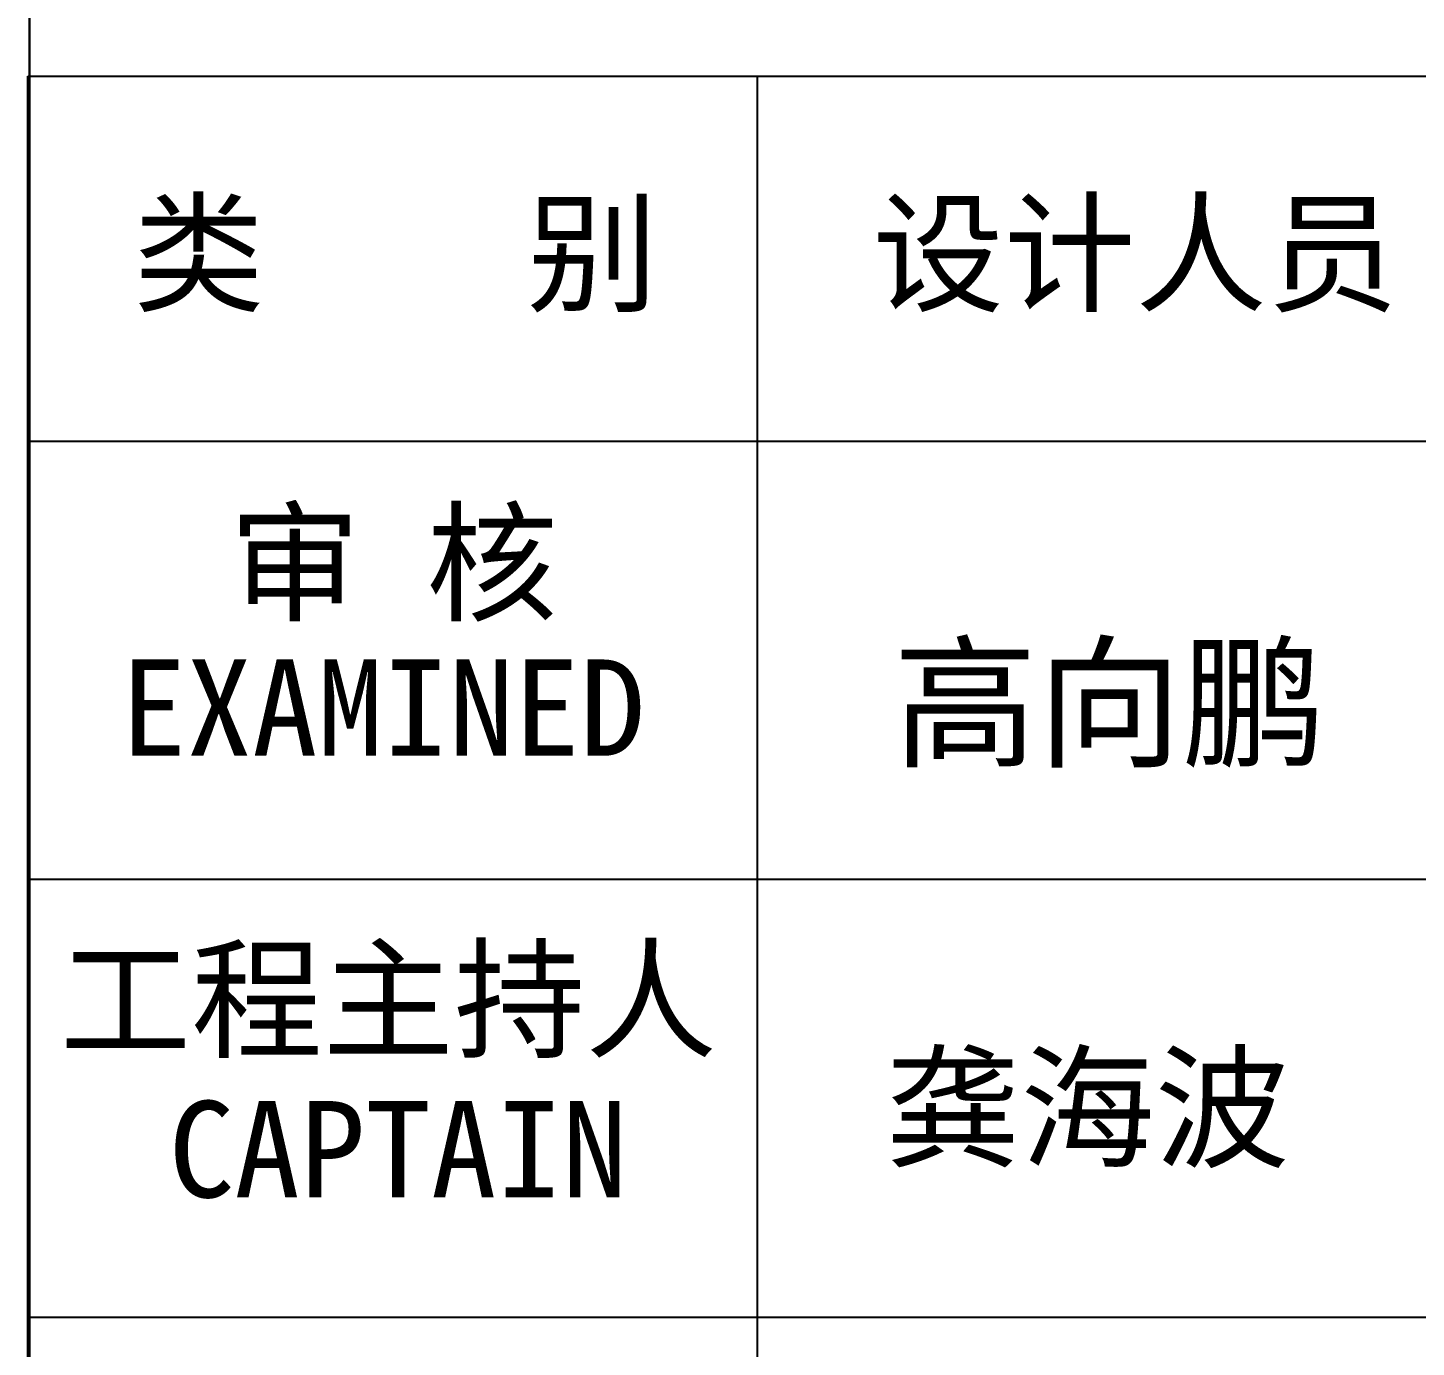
# Model space of a CAD drawing. Extents: x -17471 to 313636, y -71590 to 757901.
# Drawn here: x 119628 to 123079, y 45227 to 48505 of the extents above; entities that cross this region are included whole.
import ezdxf

# ---------------------------------------------------------------- set-up
doc = ezdxf.new("R2010")
doc.units = 0
doc.header["$LTSCALE"] = 1000
doc.header["$MEASUREMENT"] = 0
doc.layers.add('图框', color=7, linetype='Continuous')
doc.styles.add('STYLE-黑体', font='simhei.ttf')
doc.styles.add('宋体', font='')
doc.styles.get('宋体').set_extended_font_data('SimSun')

# ---------------------------------------------------------------- blocks, each defined once
blk = doc.blocks.new('建筑图签A1')
at = {"layer": '图框', "color": 4}
for p, q in [((119631.9, 58400), (119631.9, 1000)), ((119631.9, 58400), (119631.9, 1000)), ((119631.9, 1000), (119631.9, 58400))]:
    blk.add_line(p, q, dxfattribs=at)
at = {"layer": '图框', "color": 0}
for p, q in [((119627.9, 48385), (125100, 48385)), ((119627.9, 48385), (125100, 48385)), ((119627.9, 48385), (125100, 48385)), ((119627.9, 39133.9), (119627.9, 48385)), ((119654, 48385), (125100, 48385)), ((119654, 48385), (125100, 48385)), ((119654, 48385), (125100, 48385)), ((119654, 48385), (125100, 48385)), ((119654, 48385), (125100, 48385)), ((121441.8, 47478), (121441.8, 48385)), ((119627.9, 47478), (125100, 47478)), ((119627.9, 47478), (125100, 47478)), ((121441.8, 42217.6), (121441.8, 47478)), ((119627.9, 46389.7), (125100, 46389.7)), ((119627.9, 45301.3), (125100, 45301.3))]:
    blk.add_line(p, q, dxfattribs=at)
at = {"layer": '图框', "color": 0, "width": 1.000001}
for s, height, style, p in [('类    别 ', 239.44, '宋体', (119889.5, 47824.8)), ('设计人员', 239.44, '宋体', (121727.6, 47824.8)), ('审 核', 239.44, '宋体', (120128.7, 47055.6)), ('EXAMINED ', 239.44, '宋体', (119859.5, 46696)), ('工程主持人', 239.44, '宋体', (119707.5, 45970.9)), ('龚海波', 245.41, 'STYLE-黑体', (121759.8, 45698.8)), ('CAPTAIN', 239.44, '宋体', (119978.3, 45599))]:
    blk.add_text(s, height=height, dxfattribs=dict(at, style=style)).set_placement(p)
at = {"layer": '图框', "color": 4, "style": 'STYLE-黑体'}
blk.add_text('高向鹏', height=262.94, dxfattribs=at).set_placement((121778.7, 46695.7))

msp = doc.modelspace()

# ---------------------------------------------------------------- block references
msp.add_blockref('建筑图签A1', (0, 0))

doc.saveas('drawing.dxf')
